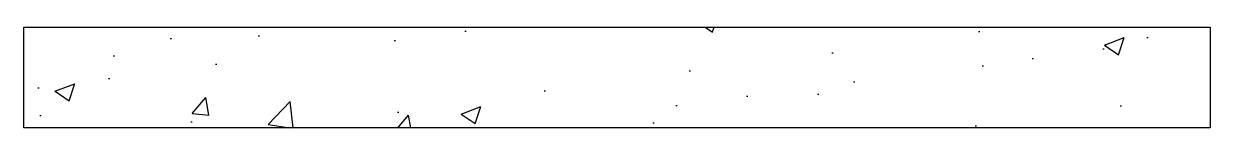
# Model space of a CAD drawing. Extents: x 1512 to 1932, y 441 to 1536.
# Drawn here: x 1512.4 to 1932.4, y 441.1 to 476.6 of the extents above; entities that cross this region are included whole.
import ezdxf

# ---------------------------------------------------------------- set-up
doc = ezdxf.new("R2010")
doc.units = 0
doc.header["$LTSCALE"] = 7
doc.header["$MEASUREMENT"] = 0
doc.layers.add('D', color=2, linetype='CONTINUOUS')

msp = doc.modelspace()

# ---------------------------------------------------------------- hatches: boundary and pattern name
at = {"layer": 'D', "ltscale": 0.6}
h = msp.add_hatch(dxfattribs=at)
h.set_pattern_fill('AR-CONC', color=256, scale=10)
h.set_pattern_definition([(50, (-14073.06, 7217.17), (71.72602, -6.27521), [7.5, -82.5]), (355, (-14073.06, 7217.17), (-13.87513, 75.2192), [6, -66]), (100.45144, (-14067.085, 7216.65), (57.85088, 68.944), [6.37402, -70.1142]), (46.1842, (-14073.06, 7237.17), (106.72413, -16.55193), [11.25, -123.75]), (96.63564, (-14064.17, 7235.79), (93.4662, 97.41186), [9.56103, -105.1714]), (351.1842, (-14073.06, 7237.17), (93.4662, 97.41186), [9, -99]), (21, (-14063.06, 7232.17), (59.6907, -40.26189), [7.5, -82.5]), (326, (-14063.06, 7232.17), (24.33153, 72.515), [6, -66]), (71.45144, (-14058.09, 7228.82), (84.02224, 32.25312), [6.37402, -70.1142]), (37.5, (-14073.062, 7217.172), (1.215986, 33.289385), [0, -65.2, 0, -67, 0, -66.25]), (7.5, (-14073.062, 7217.172), (26.306954, 39.44117), [0, -38.2, 0, -63.7, 0, -25.25]), (327.5, (-14095.362, 7217.172), (53.382244, -2.255487), [0, -25, 0, -78, 0, -103.5]), (317.5, (-14105.36, 7217.17), (58.31862, 10.0105), [0, -32.5, 0, -51.8, 0, -73.5])])
h.paths.add_polyline_path([(1512.38, 476.56), (1932.38, 476.56), (1932.38, 441.07), (1512.38, 441.07)])

# ---------------------------------------------------------------- linework, layer by layer
msp.add_lwpolyline([(1512.38, 476.56), (1932.38, 476.56), (1932.38, 441.07), (1512.38, 441.07)], close=True, dxfattribs=at)

doc.saveas('drawing.dxf')
